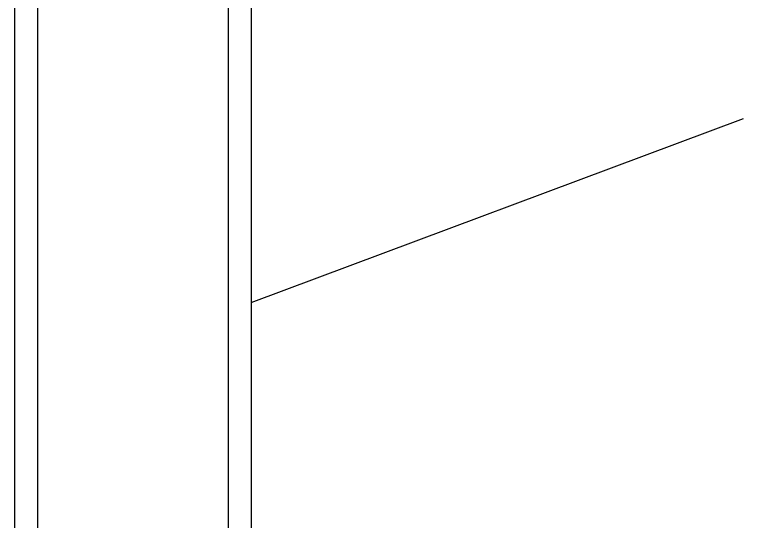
# Model space of a CAD drawing. Extents: x 27938 to 1042331, y -235042 to 1535213.
# Drawn here: x 715628 to 717133, y 768664 to 769709 of the extents above; entities that cross this region are included whole.
import ezdxf

# ---------------------------------------------------------------- set-up
doc = ezdxf.new("R2010")
doc.units = 0
doc.header["$LTSCALE"] = 1000
doc.header["$MEASUREMENT"] = 0
doc.styles.get("Standard").update_dxf_attribs({"font": 'gbenor.shx', "bigfont": 'gbcbig.shx'})
doc.dimstyles.get("Standard").update_dxf_attribs({"dimtxt": 0.18, "dimasz": 0.18, "dimexe": 0.18, "dimexo": 0.0625, "dimgap": 0.09, "dimtad": 0, "dimtih": 1, "dimtoh": 1, "dimdec": 4, "dimzin": 0, "dimdsep": 46, "dimtxsty": 'Standard', "dimcen": 0.09, "dimadec": 0, "dimazin": 0, "dimtfac": 1, "dimtdec": 4, "dimtofl": 0, "dimtmove": 0, "dimatfit": 3, "dimfxl": 1, "dimtolj": 1, "dimtzin": 0, "dimarcsym": 0})

msp = doc.modelspace()

# ---------------------------------------------------------------- linework, layer by layer
at = {"linetype": 'Continuous'}
for p, q in [((715628.4, 770537.9), (715628.4, 766572.8)), ((715676, 770537.9), (715676, 766572.8)), ((716068.9, 770537.9), (716068.9, 766572.8)), ((716116.5, 770537.9), (716116.5, 766572.8))]:
    msp.add_line(p, q, dxfattribs=at)

# ---------------------------------------------------------------- leaders
msp.add_leader([(716116.5, 769115), (717132.7, 769494.8)], dimstyle='Standard', override={"dimgap": 20, "dimtad": 0})

doc.saveas('drawing.dxf')
